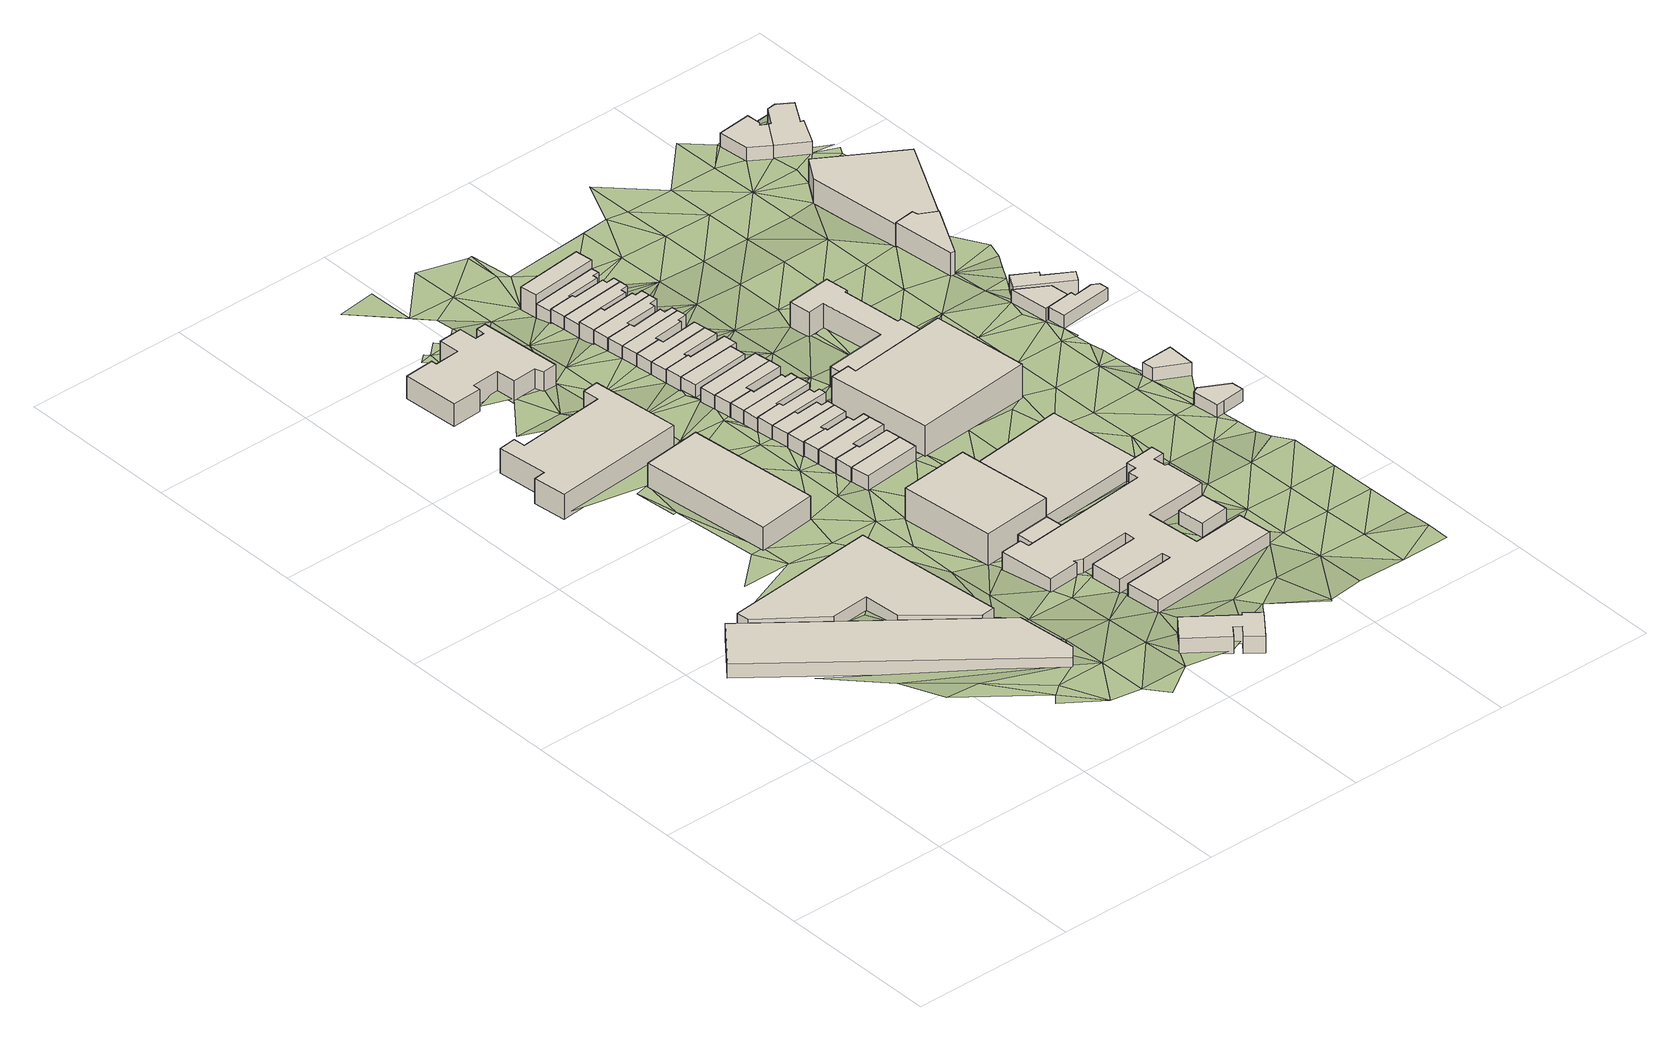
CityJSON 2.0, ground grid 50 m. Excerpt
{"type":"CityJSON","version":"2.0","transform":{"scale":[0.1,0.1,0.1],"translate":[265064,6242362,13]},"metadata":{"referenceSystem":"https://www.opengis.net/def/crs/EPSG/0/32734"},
"CityObjects":{
"building1":{"type":"Building","attributes":{"building":"industrial","building:levels":"1","footprint":{"type":"Polygon"},"plus_code":"CRX2XFX9+X6R","ground_height":21.29,"building_height":4.1,"roof_height":25.39},"geometry":[{"type":"Solid","lod":"1","boundaries":[[[[0,1,2,3]],[[1,4,5,2]],[[4,6,7,5]],[[6,8,9,7]],[[8,0,3,9]],[[3,2,5,7,9]],[[8,6,4,1,0]]]]}]},
"building2":{"type":"Building","attributes":{"address":"Salt Orchard","building":"retail","building:levels":"1","footprint":{"type":"Polygon"},"plus_code":"CVX5X4X6+XVX","ground_height":19.81,"building_height":4.1,"roof_height":23.91},"geometry":[{"type":"Solid","lod":"1","boundaries":[[[[10,11,12,13]],[[11,14,15,12]],[[14,16,17,15]],[[16,18,19,17]],[[18,20,21,19]],[[20,22,23,21]],[[22,24,25,23]],[[24,10,13,25]],[[13,12,15,17,19,21,23,25]],[[24,22,20,18,16,14,11,10]]]]}]},
"building3":{"type":"Building","attributes":{"address":"6 Shannon Street Salt River Cape Town","building":"office","building:levels":"2","footprint":{"type":"Polygon"},"plus_code":"CRX4XGX7+XPX","ground_height":19.22,"building_height":6.9,"roof_height":26.12},"geometry":[{"type":"Solid","lod":"1","boundaries":[[[[26,27,28,29]],[[27,30,31,28]],[[30,32,33,31]],[[32,34,35,33]],[[34,36,37,35]],[[36,38,39,37]],[[38,40,41,39]],[[40,42,43,41]],[[42,44,45,43]],[[44,26,29,45]],[[29,28,31,33,35,37,39,41,43,45]],[[44,42,40,38,36,34,32,30,27,26]]]]}]},
"building4":{"type":"Building","attributes":{"address":"8 Briar Road Salt River Cape Town","building":"industrial","building:levels":"2","footprint":{"type":"Polygon"},"plus_code":"CRXVXCXJ+X5X","ground_height":19.89,"building_height":6.9,"roof_height":26.79},"geometry":[{"type":"Solid","lod":"1","boundaries":[[[[46,47,48,49]],[[47,50,51,48]],[[50,52,53,51]],[[52,46,49,53]],[[49,48,51,53]],[[52,50,47,46]]]]}]},
"building5":{"type":"Building","attributes":{"address":"4 Shannon Street Salt River Cape Town","building":"yes","building:levels":"2","footprint":{"type":"Polygon"},"plus_code":"CRX4XHXV+X8X","ground_height":17.31,"building_height":6.9,"roof_height":24.21},"geometry":[{"type":"Solid","lod":"1","boundaries":[[[[54,55,56,57]],[[55,58,59,56]],[[58,60,61,59]],[[60,62,63,61]],[[62,64,65,63]],[[64,66,67,65]],[[66,68,69,67]],[[68,70,71,69]],[[70,72,73,71]],[[72,74,75,73]],[[74,76,77,75]],[[76,78,79,77]],[[78,80,81,79]],[[80,82,83,81]],[[82,84,85,83]],[[84,86,87,85]],[[86,88,89,87]],[[88,54,57,89]],[[57,56,59,61,63,65,67,69,71,73,75,77,79,81,83,85,87,89]],[[88,86,84,82,80,78,76,74,72,70,68,66,64,62,60,58,55,54]]]]}]},
"building6":{"type":"Building","attributes":{"address":"Durham Avenue Salt River Cape Town","building":"yes","building:levels":"1","footprint":{"type":"Polygon"},"plus_code":"C3XJXPXR+XQX","ground_height":23.43,"building_height":4.1,"roof_height":27.53},"geometry":[{"type":"Solid","lod":"1","boundaries":[[[[90,91,92,93]],[[91,94,95,92]],[[94,96,97,95]],[[96,98,99,97]],[[98,100,101,99]],[[100,102,103,101]],[[102,104,105,103]],[[104,106,107,105]],[[106,108,109,107]],[[108,90,93,109]],[[93,92,95,97,99,101,103,105,107,109]],[[108,106,104,102,100,98,96,94,91,90]]]]}]},
"building7":{"type":"Building","attributes":{"address":"49 Shannon Street Salt River Cape Town","building":"industrial","building:levels":"3","footprint":{"type":"Polygon"},"plus_code":"C3X2X6XH+X4X","ground_height":19.28,"building_height":9.7,"roof_height":28.98},"geometry":[{"type":"Solid","lod":"1","boundaries":[[[[110,111,112,113,114,115]],[[111,116,117,113,112]],[[116,118,119,117]],[[118,120,121,119]],[[120,110,115,114,121]],[[114,113,117,119,121]],[[120,118,116,111,110]]]]}]},
"building8":{"type":"Building","attributes":{"address":"Salt River Cape Town","building":"yes","building:levels":"1","footprint":{"type":"Polygon"},"plus_code":"C3X8XVXG+XVV","ground_height":19.18,"building_height":4.1,"roof_height":23.28},"geometry":[{"type":"Solid","lod":"1","boundaries":[[[[122,123,124,125]],[[123,126,127,124]],[[126,128,129,127]],[[128,122,125,129]],[[125,124,127,129]],[[128,126,123,122]]]]}]},
"building9":{"type":"Building","attributes":{"address":"45 Shannon Street Salt River Cape Town","building":"house","building:levels":"1","footprint":{"type":"Polygon"},"plus_code":"C2XVX5XG+X2W","ground_height":19.47,"building_height":4.1,"roof_height":23.57},"geometry":[{"type":"Solid","lod":"1","boundaries":[[[[130,131,132,133]],[[131,134,135,132]],[[134,136,137,135]],[[136,130,133,137]],[[133,132,135,137]],[[136,134,131,130]]]]}]},
"building10":{"type":"Building","attributes":{"address":"43 Shannon Street Salt River Cape Town","building":"house","building:levels":"1","footprint":{"type":"Polygon"},"plus_code":"C2XRXJXG+X6R","ground_height":19.47,"building_height":4.1,"roof_height":23.57},"geometry":[{"type":"Solid","lod":"1","boundaries":[[[[138,139,140,141]],[[139,142,143,132,140]],[[142,144,145,133,132,143]],[[144,146,147,133,145]],[[146,148,149,147]],[[148,138,141,149]],[[141,140,132,133,147,149]],[[148,146,144,142,139,138]]]]}]},
"building11":{"type":"Building","attributes":{"address":"41 Shannon Street Salt River Cape Town","building":"house","building:levels":"1","footprint":{"type":"Polygon"},"plus_code":"C2XRXHXR+X2R","ground_height":19.38,"building_height":4.1,"roof_height":23.48},"geometry":[{"type":"Solid","lod":"1","boundaries":[[[[139,138,150,151]],[[138,152,153,150]],[[152,154,155,153]],[[154,156,157,155]],[[156,158,159,157]],[[158,139,151,159]],[[151,150,153,155,157,159]],[[158,156,154,152,138,139]]]]}]},
"building12":{"type":"Building","attributes":{"address":"39 Shannon Street Salt River Cape Town","building":"house","building:levels":"1","footprint":{"type":"Polygon"},"plus_code":"C2XRX4XF+X4W","ground_height":19.38,"building_height":4.1,"roof_height":23.48},"geometry":[{"type":"Solid","lod":"1","boundaries":[[[[158,156,157,159]],[[156,160,161,157]],[[160,162,163,161]],[[162,164,165,163]],[[164,166,167,165]],[[166,168,169,170,167]],[[168,171,172,173,170,169]],[[171,158,159,173,172]],[[159,157,161,163,165,167,170,173]],[[171,168,166,164,162,160,156,158]]]]}]},
"building13":{"type":"Building","attributes":{"address":"37 Shannon Street Salt River Cape Town","building":"house","building:levels":"1","footprint":{"type":"Polygon"},"plus_code":"C2XPXCX7+XHV","ground_height":19.02,"building_height":4.1,"roof_height":23.12},"geometry":[{"type":"Solid","lod":"1","boundaries":[[[[174,175,169,172]],[[175,176,177,169]],[[176,178,179,177]],[[178,180,181,179]],[[180,182,183,181]],[[182,174,172,183]],[[172,169,177,179,181,183]],[[182,180,178,176,175,174]]]]}]},
"building14":{"type":"Building","attributes":{"address":"Salt River Cape Town","building":"yes","building:levels":"1","footprint":{"type":"Polygon"},"plus_code":"C4X8XQXX+XJV","ground_height":20.44,"building_height":4.1,"roof_height":24.54},"geometry":[{"type":"Solid","lod":"1","boundaries":[[[[184,185,186,187]],[[185,188,189,186]],[[188,190,191,189]],[[190,192,193,191]],[[192,194,195,193]],[[194,196,197,195]],[[196,198,199,197]],[[198,200,201,199]],[[200,202,203,201]],[[202,204,205,203]],[[204,206,207,205]],[[206,208,209,207]],[[208,210,211,209]],[[210,212,213,211]],[[212,214,215,213]],[[214,216,217,215]],[[216,218,219,217]],[[218,220,221,219]],[[220,222,223,221]],[[222,224,225,223]],[[224,226,227,225]],[[226,228,229,227]],[[228,230,231,229]],[[230,232,233,231]],[[232,234,235,233]],[[234,236,237,235]],[[236,238,239,237]],[[238,240,241,239]],[[240,184,187,241]],[[187,186,189,191,193,195,197,199,201,203,205,207,209,211,213,215,217,219,221,223,225,227,229,231,233,235,237,239,241]],[[240,238,236,234,232,230,228,226,224,222,220,218,216,214,212,210,208,206,204,202,200,198,196,194,192,190,188,185,184]]]]}]},
"building15":{"type":"Building","attributes":{"address":"35 Shannon Street Salt River Cape Town","building":"house","building:levels":"1","footprint":{"type":"Polygon"},"plus_code":"C2XPX2XP+X5V","ground_height":19.02,"building_height":4.1,"roof_height":23.12},"geometry":[{"type":"Solid","lod":"1","boundaries":[[[[242,243,181,183]],[[243,244,245,181]],[[244,246,247,245]],[[246,248,249,247]],[[248,250,251,249]],[[250,252,253,251]],[[252,254,255,253]],[[254,242,183,255]],[[183,181,245,247,249,251,253,255]],[[254,252,250,248,246,244,243,242]]]]}]},
"building16":{"type":"Building","attributes":{"address":"33 Shannon Street Salt River Cape Town","building":"house","building:levels":"1","footprint":{"type":"Polygon"},"plus_code":"C2XPXMXW+X8X","ground_height":19.02,"building_height":4.1,"roof_height":23.12},"geometry":[{"type":"Solid","lod":"1","boundaries":[[[[256,257,253,255]],[[257,258,259,253]],[[258,260,261,259]],[[260,262,263,261]],[[262,264,265,263]],[[264,266,267,265]],[[266,268,269,270,267]],[[268,271,272,273,270,269]],[[271,256,255,273,272]],[[255,253,259,261,263,265,267,270,273]],[[271,268,266,264,262,260,258,257,256]]]]}]},
"building17":{"type":"Building","attributes":{"address":"31 Shannon Street Salt River Cape Town","building":"house","building:levels":"1","footprint":{"type":"Polygon"},"plus_code":"C2XPX9XW+XXX","ground_height":18.48,"building_height":4.1,"roof_height":22.58},"geometry":[{"type":"Solid","lod":"1","boundaries":[[[[274,275,276,269]],[[275,277,278,276]],[[277,279,280,278]],[[279,281,282,280]],[[281,283,272,282]],[[283,274,269,272]],[[269,276,278,280,282,272]],[[283,281,279,277,275,274]]]]}]},
"building18":{"type":"Building","attributes":{"address":"29 Shannon Street Salt River Cape Town","building":"house","building:levels":"1","footprint":{"type":"Polygon"},"plus_code":"C2XMXXXQ+XHX","ground_height":18.48,"building_height":4.1,"roof_height":22.58},"geometry":[{"type":"Solid","lod":"1","boundaries":[[[[281,279,280,282]],[[279,284,285,280]],[[284,286,287,285]],[[286,288,289,287]],[[288,290,291,289]],[[290,292,293,291]],[[292,294,295,293]],[[294,281,282,295]],[[282,280,285,287,289,291,293,295]],[[294,292,290,288,286,284,279,281]]]]}]},
"building19":{"type":"Building","attributes":{"address":"27 Shannon Street Salt River Cape Town","building":"house","building:levels":"1","footprint":{"type":"Polygon"},"plus_code":"C2XMXCXG+X5X","ground_height":18.48,"building_height":4.1,"roof_height":22.58},"geometry":[{"type":"Solid","lod":"1","boundaries":[[[[296,297,293,295]],[[297,298,299,293]],[[298,300,301,299]],[[300,302,303,304,301]],[[302,305,306,307,304,303]],[[305,296,295,307,306]],[[295,293,299,301,304,307]],[[305,302,300,298,297,296]]]]}]},
"building20":{"type":"Building","attributes":{"address":"25 Shannon Street Salt River Cape Town","building":"house","building:levels":"1","footprint":{"type":"Polygon"},"plus_code":"C2XJXXXQ+XJW","ground_height":18.41,"building_height":4.1,"roof_height":22.51},"geometry":[{"type":"Solid","lod":"1","boundaries":[[[[305,302,303,306]],[[302,308,309,303]],[[308,310,311,309]],[[310,305,306,311]],[[306,303,309,311]],[[310,308,302,305]]]]}]},
"building21":{"type":"Building","attributes":{"address":"23 Shannon Street Salt River Cape Town","building":"house","building:levels":"1","footprint":{"type":"Polygon"},"plus_code":"C2XHX4XX+XJV","ground_height":18.41,"building_height":4.1,"roof_height":22.51},"geometry":[{"type":"Solid","lod":"1","boundaries":[[[[312,313,314,315]],[[313,316,317,314]],[[316,318,319,317]],[[318,312,315,319]],[[315,314,317,319]],[[318,316,313,312]]]]}]},
"building22":{"type":"Building","attributes":{"address":"21 Shannon Street Salt River Cape Town","building":"house","building:levels":"1","footprint":{"type":"Polygon"},"plus_code":"C2XHXMXF+XVW","ground_height":18.41,"building_height":4.1,"roof_height":22.51},"geometry":[{"type":"Solid","lod":"1","boundaries":[[[[320,321,315,314]],[[321,322,323,315]],[[322,324,325,323]],[[324,326,327,325]],[[326,328,329,330,327]],[[328,331,332,333,330,329]],[[331,320,314,333,332]],[[314,315,323,325,327,330,333]],[[331,328,326,324,322,321,320]]]]}]},
"building23":{"type":"Building","attributes":{"address":"19 Shannon Street Salt River Cape Town","building":"house","building:levels":"1","footprint":{"type":"Polygon"},"plus_code":"C2XGXXXH+XPW","ground_height":18,"building_height":4.1,"roof_height":22.1},"geometry":[{"type":"Solid","lod":"1","boundaries":[[[[331,328,329,332]],[[328,334,335,329]],[[334,336,337,335]],[[336,338,339,337]],[[338,340,341,339]],[[340,331,332,341]],[[332,329,335,337,339,341]],[[340,338,336,334,328,331]]]]}]},
"building24":{"type":"Building","attributes":{"address":"17 Shannon Street Salt River Cape Town","building":"house","building:levels":"1","footprint":{"type":"Polygon"},"plus_code":"C2XGXFXJ+XMV","ground_height":18,"building_height":4.1,"roof_height":22.1},"geometry":[{"type":"Solid","lod":"1","boundaries":[[[[340,338,339,341]],[[338,342,343,339]],[[342,344,345,343]],[[344,346,347,345]],[[346,348,349,347]],[[348,340,341,349]],[[341,339,343,345,347,349]],[[348,346,344,342,338,340]]]]}]},
"building25":{"type":"Building","attributes":{"address":"15 Shannon Street Salt River Cape Town","building":"house","building:levels":"1","footprint":{"type":"Polygon"},"plus_code":"C2XCXQX6+X3R","ground_height":18,"building_height":4.1,"roof_height":22.1},"geometry":[{"type":"Solid","lod":"1","boundaries":[[[[348,346,347,349]],[[346,350,351,347]],[[350,352,353,351]],[[352,354,355,353]],[[354,356,357,355]],[[356,358,359,357]],[[358,360,361,359]],[[360,348,349,361]],[[349,347,351,353,355,357,359,361]],[[360,358,356,354,352,350,346,348]]]]}]},
"building26":{"type":"Building","attributes":{"address":"13 Shannon Street Salt River Cape Town","building":"house","building:levels":"1","footprint":{"type":"Polygon"},"plus_code":"C2XFXQX8+X7R","ground_height":18,"building_height":4.1,"roof_height":22.1},"geometry":[{"type":"Solid","lod":"1","boundaries":[[[[360,358,359,361]],[[358,362,363,359]],[[362,364,365,363]],[[364,366,367,365]],[[366,368,369,367]],[[368,370,371,369]],[[370,372,373,371]],[[372,360,361,373]],[[361,359,363,365,367,369,371,373]],[[372,370,368,366,364,362,358,360]]]]}]},
"building27":{"type":"Building","attributes":{"address":"11 Shannon Street Salt River Cape Town","building":"house","building:levels":"1","footprint":{"type":"Polygon"},"plus_code":"C2X9XWXR+XPV","ground_height":18.03,"building_height":4.1,"roof_height":22.13},"geometry":[{"type":"Solid","lod":"1","boundaries":[[[[372,370,371,373]],[[370,374,375,371]],[[374,376,377,375]],[[376,378,379,377]],[[378,380,381,379]],[[380,382,383,381]],[[382,384,385,383]],[[384,372,373,385]],[[373,371,375,377,379,381,383,385]],[[384,382,380,378,376,374,370,372]]]]}]},
"building28":{"type":"Building","attributes":{"address":"9 Shannon Street Salt River Cape Town","building":"house","building:levels":"1","footprint":{"type":"Polygon"},"plus_code":"C2XCXPX6+X2W","ground_height":18,"building_height":4.1,"roof_height":22.1},"geometry":[{"type":"Solid","lod":"1","boundaries":[[[[386,387,383,385]],[[387,388,389,383]],[[388,390,391,389]],[[390,392,393,391]],[[392,394,395,393]],[[394,396,397,398,395]],[[396,399,400,401,398,397]],[[399,386,385,401,400]],[[385,383,389,391,393,395,398,401]],[[399,396,394,392,390,388,387,386]]]]}]},
"building29":{"type":"Building","attributes":{"address":"7 Shannon Street Salt River Cape Town","building":"house","building:levels":"1","footprint":{"type":"Polygon"},"plus_code":"C2X9X2X8+XFW","ground_height":17.04,"building_height":4.1,"roof_height":21.14},"geometry":[{"type":"Solid","lod":"1","boundaries":[[[[399,396,397,400]],[[396,402,403,397]],[[402,404,405,403]],[[404,406,407,405]],[[406,408,409,407]],[[408,410,411,409]],[[410,412,413,411]],[[412,399,400,413]],[[400,397,403,405,407,409,411,413]],[[412,410,408,406,404,402,396,399]]]]}]},
"building30":{"type":"Building","attributes":{"address":"26 Briar Road Salt River Cape Town","building":"industrial","building:levels":"1","footprint":{"type":"Polygon"},"plus_code":"C4XCXCX8+X2X","ground_height":19.09,"building_height":4.1,"roof_height":23.19},"geometry":[{"type":"Solid","lod":"1","boundaries":[[[[414,415,115,112]],[[415,416,417,115]],[[416,418,419,417]],[[418,420,421,419]],[[420,422,423,421]],[[422,414,112,423]],[[112,115,417,419,421,423]],[[422,420,418,416,415,414]]]]}]},
"building31":{"type":"Building","attributes":{"address":"5 Shannon Street Salt River Cape Town","building":"house","building:levels":"1","footprint":{"type":"Polygon"},"plus_code":"C2X9XQXW+XPV","ground_height":17.04,"building_height":4.1,"roof_height":21.14},"geometry":[{"type":"Solid","lod":"1","boundaries":[[[[412,410,411,413]],[[410,424,425,411]],[[424,426,427,425]],[[426,428,429,427]],[[428,430,431,429]],[[430,432,433,434,431]],[[432,435,436,437,434,433]],[[435,412,413,437,436]],[[413,411,425,427,429,431,434,437]],[[435,432,430,428,426,424,410,412]]]]}]},
"building32":{"type":"Building","attributes":{"address":"3 Shannon Street Salt River Cape Town","building":"house","building:levels":"1","footprint":{"type":"Polygon"},"plus_code":"C2X8X4XX+XMV","ground_height":16.17,"building_height":4.1,"roof_height":20.27},"geometry":[{"type":"Solid","lod":"1","boundaries":[[[[438,439,433,436]],[[439,440,441,433]],[[440,442,443,441]],[[442,444,445,443]],[[444,446,447,445]],[[446,448,449,447]],[[448,450,451,449]],[[450,438,436,451]],[[436,433,441,443,445,447,449,451]],[[450,448,446,444,442,440,439,438]]]]}]},
"building33":{"type":"Building","attributes":{"address":"Salt River Cape Town","building":"yes","building:levels":"1","footprint":{"type":"Polygon"},"plus_code":"C5X5XCXM+X5X","ground_height":20.46,"building_height":4.1,"roof_height":24.56},"geometry":[{"type":"Solid","lod":"1","boundaries":[[[[452,453,454,455]],[[453,456,457,454]],[[456,458,459,457]],[[458,452,455,459]],[[455,454,457,459]],[[458,456,453,452]]]]}]},
"building34":{"type":"Building","attributes":{"address":"1 Shannon Street Salt River Cape Town","building":"residential","building:levels":"2","rooms":"6","residential":"student","footprint":{"type":"Polygon"},"plus_code":"C2X8XJX5+X3V","ground_height":16.17,"building_height":6.9,"roof_height":23.07},"geometry":[{"type":"Solid","lod":"1","boundaries":[[[[448,460,461,462,463,449]],[[460,464,465,462,461]],[[464,450,466,465]],[[450,448,449,463,466]],[[463,462,465,466]],[[450,464,460,448]]]]}]},
"building35":{"type":"Building","attributes":{"address":"20 Durham Avenue Salt River Cape Town","building":"industrial","building:levels":"3","footprint":{"type":"Polygon"},"plus_code":"C4X8XHX3+XPV","ground_height":18.66,"building_height":9.7,"roof_height":28.36},"geometry":[{"type":"Solid","lod":"1","boundaries":[[[[467,468,469,470]],[[468,471,472,469]],[[471,473,474,472]],[[473,475,476,474]],[[475,477,478,476]],[[477,467,470,478]],[[470,469,472,474,476,478]],[[477,475,473,471,468,467]]]]}]},
"building36":{"type":"Building","attributes":{"address":"16 Durham Avenue Salt River Cape Town","building":"school","building:levels":"2","footprint":{"type":"Polygon"},"plus_code":"C4XPX7X2+XGR","ground_height":16.96,"building_height":6.9,"roof_height":23.86},"geometry":[{"type":"Solid","lod":"1","boundaries":[[[[479,480,481,482]],[[480,483,484,481]],[[483,485,486,484]],[[485,487,488,486]],[[487,489,490,488]],[[489,491,492,490]],[[491,493,494,492]],[[493,495,496,494]],[[495,497,498,496]],[[497,499,500,498]],[[499,501,502,500]],[[501,479,482,502]],[[482,481,484,486,488,490,492,494,496,498,500,502]],[[501,499,497,495,493,491,489,487,485,483,480,479]]]]}]},
"building37":{"type":"Building","attributes":{"address":"83 Durham Avenue Salt River Cape Town","building":"retail","building:levels":"1","footprint":{"type":"Polygon"},"plus_code":"C7X3X3X3+X2W","ground_height":18.43,"building_height":4.1,"roof_height":22.53},"geometry":[{"type":"Solid","lod":"1","boundaries":[[[[503,504,505,506]],[[504,507,508,505]],[[507,509,510,508]],[[509,511,512,510]],[[511,513,514,512]],[[513,503,506,514]],[[506,505,508,510,512,514]],[[513,511,509,507,504,503]]]]}]},
"building38":{"type":"Building","attributes":{"building":"retail","building:levels":"1","footprint":{"type":"Polygon"},"plus_code":"C7X5XFX7+XWR","ground_height":18.27,"building_height":4.1,"roof_height":22.37},"geometry":[{"type":"Solid","lod":"1","boundaries":[[[[515,516,517,518]],[[516,519,520,517]],[[519,521,522,520]],[[521,515,518,522]],[[518,517,520,522]],[[521,519,516,515]]]]}]},
"building39":{"type":"Building","attributes":{"address":"55 Durham Avenue Salt River Cape Town","building":"house","building:levels":"1","footprint":{"type":"Polygon"},"plus_code":"C6XVXCXF+XQW","ground_height":17.4,"building_height":4.1,"roof_height":21.5},"geometry":[{"type":"Solid","lod":"1","boundaries":[[[[523,524,525,526]],[[524,527,528,525]],[[527,529,530,528]],[[529,531,532,530]],[[531,523,526,532]],[[526,525,528,530,532]],[[531,529,527,524,523]]]]}]},
"building40":{"type":"Building","attributes":{"address":"57 Durham Avenue Salt River Cape Town","building":"house","building:levels":"1","footprint":{"type":"Polygon"},"plus_code":"C7X5X6X5+X8V","ground_height":17.39,"building_height":4.1,"roof_height":21.49},"geometry":[{"type":"Solid","lod":"1","boundaries":[[[[533,534,535,536]],[[534,537,538,535]],[[537,539,540,538]],[[539,541,542,540]],[[541,524,525,542]],[[524,523,526,525]],[[523,543,544,526]],[[543,533,536,544]],[[536,535,538,540,542,525,526,544]],[[543,523,524,541,539,537,534,533]]]]}]},
"building41":{"type":"Building","attributes":{"address":"69 Addison Road Salt River Cape Town","building":"house","building:levels":"1","footprint":{"type":"Polygon"},"plus_code":"C7X4XCX8+X5W","ground_height":17.4,"building_height":4.1,"roof_height":21.5},"geometry":[{"type":"Solid","lod":"1","boundaries":[[[[545,546,547,548,549,550]],[[546,551,552,548,547]],[[551,553,554,552]],[[553,555,556,554]],[[555,557,558,556]],[[557,545,550,549,558]],[[549,548,552,554,556,558]],[[557,555,553,551,546,545]]]]}]},
"building42":{"type":"Building","attributes":{"address":"37 Durham Avenue Salt River 7925 Cape Town","building":"retail","building:levels":"2","footprint":{"type":"Polygon"},"plus_code":"C6XHXWX9+XJR","ground_height":16.28,"building_height":6.9,"roof_height":23.18},"geometry":[{"type":"Solid","lod":"1","boundaries":[[[[559,560,561,562,563]],[[560,564,565,561]],[[564,566,567,568,565]],[[566,569,570,571,568,567]],[[569,572,573,574,571,570]],[[572,559,563,562,574,573]],[[562,561,565,568,571,574]],[[572,569,566,564,560,559]]]]}]},
"building43":{"type":"Building","attributes":{"address":"Salt River Cape Town","building":"retail","building:levels":"2","footprint":{"type":"Polygon"},"plus_code":"C6XRXVXF+X4W","ground_height":15.75,"building_height":6.9,"roof_height":22.65},"geometry":[{"type":"Solid","lod":"1","boundaries":[[[[575,576,573,563]],[[576,577,570,573]],[[577,578,567,570]],[[578,579,580,567]],[[579,581,582,580]],[[581,583,584,582]],[[583,575,563,584]],[[563,573,570,567,580,582,584]],[[583,581,579,578,577,576,575]]]]}]},
"building44":{"type":"Building","attributes":{"address":"33 Durham Avenue Salt River Cape Town","building":"house","building:levels":"1","footprint":{"type":"Polygon"},"plus_code":"C6XCXXX4+X2W","ground_height":14.46,"building_height":4.1,"roof_height":18.56},"geometry":[{"type":"Solid","lod":"1","boundaries":[[[[585,586,587,588]],[[586,589,590,587]],[[589,591,592,590]],[[591,593,594,592]],[[593,595,596,594]],[[595,597,598,596]],[[597,585,588,598]],[[588,587,590,592,594,596,598]],[[597,595,593,591,589,586,585]]]]}]},
"building45":{"type":"Building","attributes":{"address":"5 Dryden Street Salt River Cape Town","building":"house","building:levels":"1","footprint":{"type":"Polygon"},"plus_code":"C6XWXMX8+XMW","ground_height":14.46,"building_height":4.1,"roof_height":18.56},"geometry":[{"type":"Solid","lod":"1","boundaries":[[[[599,600,588,587]],[[600,601,602,588]],[[601,603,604,602]],[[603,605,606,604]],[[605,607,608,606]],[[607,609,610,608]],[[609,611,612,610]],[[611,613,614,612]],[[613,599,587,614]],[[587,588,602,604,606,608,610,612,614]],[[613,611,609,607,605,603,601,600,599]]]]}]},
"terrain1":{"type":"TINRelief","geometry":[{"type":"CompositeSurface","lod":"1","boundaries":[[[615,616,617]],[[618,617,619]],[[616,615,620]],[[617,616,619]],[[0,621,622]],[[623,624,622]],[[625,616,620]],[[620,626,627]],[[625,620,627]],[[628,624,623]],[[616,625,619]],[[624,628,629]],[[622,621,623]],[[628,623,629]],[[625,627,630]],[[631,632,633]],[[634,24,633]],[[619,625,630]],[[635,630,627]],[[631,633,636]],[[623,621,637]],[[630,638,619]],[[631,636,639]],[[639,640,641]],[[642,638,630]],[[643,644,635]],[[642,621,638]],[[645,639,636]],[[636,633,646]],[[621,647,637]],[[648,630,635]],[[645,640,639]],[[621,642,649]],[[647,621,649]],[[650,645,651]],[[648,635,644]],[[646,633,24]],[[642,630,652]],[[653,647,649]],[[636,646,654]],[[649,642,652]],[[652,630,648]],[[655,647,653]],[[655,24,647]],[[644,656,648]],[[657,653,649]],[[658,656,644]],[[659,649,652]],[[24,660,646]],[[90,648,656]],[[24,655,661]],[[662,663,664]],[[649,659,657]],[[654,646,660]],[[655,653,665]],[[663,666,664]],[[645,47,651]],[[662,667,668]],[[660,24,661]],[[669,653,657]],[[652,648,670]],[[661,655,665]],[[653,669,665]],[[90,670,648]],[[47,654,671]],[[672,82,673]],[[674,659,652]],[[654,660,675]],[[676,664,666]],[[677,662,664]],[[678,671,654]],[[658,679,680]],[[681,657,659]],[[665,682,661]],[[682,660,661]],[[670,683,652]],[[651,47,684]],[[664,676,36]],[[685,82,686]],[[687,670,90]],[[685,686,688]],[[662,677,689]],[[652,683,674]],[[678,654,675]],[[690,687,90]],[[665,669,691]],[[692,677,664]],[[651,684,693]],[[664,36,692]],[[694,659,674]],[[695,47,671]],[[681,659,694]],[[36,651,693]],[[80,686,82]],[[660,696,675]],[[660,682,696]],[[691,697,665]],[[687,690,698]],[[47,699,684]],[[686,700,701]],[[695,671,678]],[[686,80,700]],[[702,703,681]],[[704,705,691]],[[681,694,702]],[[693,706,36]],[[687,707,670]],[[692,36,706]],[[139,678,675]],[[691,705,697]],[[80,708,709]],[[131,675,696]],[[687,698,707]],[[709,708,710]],[[675,131,139]],[[711,712,698]],[[47,695,699]],[[682,713,696]],[[665,697,714]],[[700,80,715]],[[716,693,684]],[[709,715,80]],[[674,683,717]],[[128,705,704]],[[678,139,158]],[[692,706,718]],[[678,158,171]],[[242,695,678]],[[719,720,721]],[[722,698,712]],[[723,700,715]],[[721,720,724]],[[242,678,171]],[[725,702,694]],[[684,699,726]],[[692,727,715]],[[331,706,693]],[[718,727,692]],[[698,722,707]],[[716,684,726]],[[695,242,254]],[[116,713,682]],[[254,728,695]],[[728,699,695]],[[717,683,729]],[[716,730,693]],[[693,730,313]],[[714,697,122]],[[696,713,731]],[[732,723,715]],[[360,718,706]],[[331,693,313]],[[733,699,728]],[[734,725,694]],[[699,733,735]],[[719,723,732]],[[727,732,715]],[[699,735,726]],[[720,719,736]],[[340,706,331]],[[714,122,128]],[[340,348,706]],[[360,706,348]],[[670,707,737]],[[730,716,316]],[[727,718,399]],[[313,730,316]],[[738,707,722]],[[739,713,116]],[[736,719,732]],[[360,372,718]],[[731,713,739]],[[740,741,742]],[[743,740,742]],[[744,128,704]],[[372,384,718]],[[384,399,718]],[[745,746,747]],[[720,736,748]],[[749,745,747]],[[732,727,750]],[[751,722,752]],[[399,412,727]],[[738,722,751]],[[753,754,755]],[[756,757,116]],[[727,412,435]],[[758,743,742]],[[316,716,318]],[[750,727,435]],[[178,749,747]],[[757,756,759]],[[732,760,736]],[[757,739,116]],[[761,762,763]],[[714,128,764]],[[765,762,761]],[[739,766,731]],[[731,766,767]],[[760,732,750]],[[766,739,757]],[[742,767,758]],[[768,769,770]],[[771,747,772]],[[768,773,769]],[[707,738,737]],[[758,767,766]],[[258,753,755]],[[178,747,771]],[[774,755,775]],[[758,766,776]],[[765,761,277]],[[766,777,776]],[[774,258,755]],[[178,777,778]],[[777,178,771]],[[779,780,781]],[[771,776,777]],[[777,774,778]],[[318,716,782]],[[783,736,760]],[[768,784,773]],[[785,748,736]],[[777,258,774]],[[761,786,260]],[[738,751,787]],[[328,326,324]],[[336,334,328]],[[766,757,788]],[[258,777,260]],[[277,761,260]],[[789,779,781]],[[352,346,344]],[[350,346,352]],[[128,744,764]],[[284,768,790]],[[791,781,780]],[[370,368,792]],[[370,792,374]],[[793,714,764]],[[785,736,783]],[[260,777,794]],[[768,284,784]],[[795,787,751]],[[793,796,714]],[[324,336,328]],[[277,260,797]],[[783,760,798]],[[799,788,757]],[[787,737,738]],[[800,279,277]],[[392,396,394]],[[344,342,352]],[[284,279,800]],[[396,404,402]],[[260,794,801]],[[318,802,312]],[[784,284,800]],[[802,318,782]],[[803,714,796]],[[366,792,368]],[[376,374,792]],[[789,804,779]],[[260,801,797]],[[302,784,800]],[[432,430,428]],[[797,800,277]],[[432,428,805]],[[801,794,806]],[[781,791,807]],[[460,798,760]],[[782,302,808]],[[404,396,392]],[[783,798,809]],[[799,757,418]],[[354,352,356]],[[808,802,782]],[[785,783,809]],[[792,366,376]],[[356,352,342]],[[302,800,808]],[[324,802,808]],[[362,366,364]],[[376,366,362]],[[787,810,737]],[[811,805,428]],[[791,737,810]],[[458,804,789]],[[378,376,380]],[[336,324,812]],[[380,376,362]],[[813,787,795]],[[336,812,338]],[[342,338,812]],[[814,793,764]],[[390,388,392]],[[392,388,404]],[[815,766,788]],[[812,356,342]],[[807,791,816]],[[406,404,408]],[[793,814,796]],[[812,324,808]],[[408,404,388]],[[807,816,458]],[[810,816,791]],[[428,426,424]],[[817,800,797]],[[799,818,788]],[[811,428,424]],[[358,356,819]],[[362,358,819]],[[446,444,811]],[[811,424,446]],[[819,380,362]],[[458,816,804]],[[819,382,380]],[[820,808,800]],[[806,821,801]],[[819,356,812]],[[810,787,822]],[[787,813,823]],[[824,388,382]],[[824,408,388]],[[796,202,803]],[[818,799,418]],[[410,408,824]],[[196,194,198]],[[825,804,816]],[[424,410,824]],[[194,804,825]],[[824,446,424]],[[826,812,808]],[[800,817,820]],[[200,198,194]],[[798,460,827]],[[817,797,828]],[[787,823,822]],[[819,824,382]],[[816,810,829]],[[448,446,830]],[[448,830,460]],[[788,818,815]],[[820,826,808]],[[831,194,825]],[[200,194,831]],[[202,200,831]],[[803,202,832]],[[803,832,418]],[[830,446,824]],[[810,822,829]],[[819,812,833]],[[834,825,816]],[[826,835,812]],[[817,836,820]],[[468,821,806]],[[823,813,837]],[[818,418,815]],[[832,202,831]],[[827,460,830]],[[836,817,838]],[[828,838,817]],[[838,820,836]],[[798,827,839]],[[834,816,829]],[[812,835,833]],[[837,813,840]],[[824,819,841]],[[825,842,831]],[[418,832,843]],[[822,823,844]],[[845,815,418]],[[837,846,823]],[[845,418,843]],[[819,833,841]],[[842,825,834]],[[501,835,826]],[[847,830,824]],[[831,848,832]],[[823,846,844]],[[829,822,849]],[[827,830,839]],[[850,851,852]],[[848,843,832]],[[824,841,847]],[[853,468,815]],[[850,854,851]],[[831,842,848]],[[845,853,815]],[[822,844,849]],[[839,830,847]],[[855,854,850]],[[856,833,835]],[[829,857,834]],[[858,835,501]],[[855,859,854]],[[855,501,859]],[[860,852,821]],[[860,821,468]],[[852,860,850]],[[842,834,861]],[[843,862,845]],[[853,863,468]],[[857,829,849]],[[835,858,856]],[[843,848,864]],[[501,855,858]],[[841,833,865]],[[834,866,861]],[[842,511,848]],[[866,834,857]],[[867,855,850]],[[860,468,863]],[[839,847,868]],[[843,864,862]],[[853,845,869]],[[842,870,511]],[[833,856,865]],[[870,842,861]],[[871,847,841]],[[868,872,839]],[[864,848,509]],[[848,511,509]],[[850,860,867]],[[873,858,855]],[[862,869,845]],[[868,847,871]],[[511,870,513]],[[841,865,871]],[[531,863,853]],[[516,864,509]],[[864,515,862]],[[873,855,867]],[[864,516,515]],[[516,509,507]],[[858,874,856]],[[531,853,869]],[[863,529,860]],[[868,875,872]],[[876,862,515]],[[515,877,876]],[[878,862,876]],[[519,516,507]],[[874,865,856]],[[871,875,868]],[[874,858,873]],[[879,862,878]],[[880,869,862]],[[863,531,881]],[[880,862,879]],[[881,529,863]],[[867,860,882]],[[521,877,515]],[[869,880,883]],[[543,869,883]],[[529,884,860]],[[543,531,869]],[[883,885,543]],[[884,882,860]],[[871,865,886]],[[874,887,865]],[[559,873,867]],[[531,543,523]],[[529,881,531]],[[871,886,875]],[[882,559,867]],[[865,887,886]],[[874,873,559]],[[888,884,529]],[[546,884,888]],[[888,529,527]],[[882,884,889]],[[889,884,890]],[[884,546,890]],[[874,891,887]],[[875,886,892]],[[874,559,891]],[[541,527,524]],[[888,527,893]],[[887,891,886]],[[890,894,889]],[[895,875,892]],[[894,896,889]],[[581,886,891]],[[892,886,897]],[[898,889,896]],[[889,898,566]],[[899,886,581]],[[892,900,895]],[[897,886,600]],[[595,892,897]],[[886,899,600]],[[595,900,892]],[[901,899,581]],[[902,900,595]],[[901,600,899]],[[901,581,903]],[[903,581,904]],[[904,581,905]],[[906,907,599]],[[908,900,902]],[[906,599,613]],[[902,906,611]],[[611,906,613]],[[909,910,901]],[[603,901,910]],[[911,901,903]],[[902,611,908]],[[910,912,603]],[[908,611,609]]]}]}
},
"vertices":[
[124,986,79],[10,847,79],[10,847,124],[124,986,124],[706,280,79],[706,280,124],[737,317,79],[737,317,124],[719,502,79],[719,502,124],
[190,1014,65],[194,974,65],[194,974,109],[190,1014,109],[369,838,65],[369,838,109],[489,848,65],[489,848,109],[497,732,65],[497,732,109],[665,589,65],[665,589,109],[707,593,65],[707,593,109],[662,1059,65],[662,1059,109],
[184,1942,51],[200,1787,51],[200,1787,131],[184,1942,131],[164,1783,51],[164,1783,131],[175,1680,51],[175,1680,131],[590,1722,51],[590,1722,131],[562,1995,51],[562,1995,131],[512,1989,51],[512,1989,131],[517,1939,51],[517,1939,131],[240,1911,51],[240,1911,131],[237,1948,51],[237,1948,131],
[647,1248,62],[606,1655,62],[606,1655,138],[647,1248,138],[423,1634,62],[423,1634,138],[463,1224,62],[463,1224,138],
[227,2360,40],[239,2186,40],[239,2186,112],[227,2360,112],[332,2192,40],[332,2192,112],[331,2216,40],[331,2216,112],[418,2222,40],[418,2222,112],[423,2160,40],[423,2160,112],[497,2165,40],[497,2165,112],[506,2140,40],[506,2140,112],[551,2144,40],[551,2144,112],[530,2399,40],[530,2399,112],[500,2397,40],[500,2397,112],[501,2370,40],[501,2370,112],[471,2368,40],[471,2368,112],[467,2424,40],[467,2424,112],[393,2419,40],[393,2419,112],[398,2356,40],[398,2356,112],[320,2350,40],[320,2350,112],[319,2367,40],[319,2367,112],
[1009,214,90],[950,140,90],[950,140,145],[1009,214,145],[1061,53,90],[1061,53,145],[1087,87,90],[1087,87,145],[1108,71,90],[1108,71,145],[1081,37,90],[1081,37,145],[1126,1,90],[1126,1,145],[1191,83,90],[1191,83,145],[1147,118,90],[1147,118,145],[1141,111,90],[1141,111,145],
[1082,817,59],[1062,1002,59],[1062,1002,102],[1062,1002,160],[1082,817,160],[1082,817,102],[1051,1111,59],[1051,1111,160],[835,1090,59],[835,1090,160],[864,796,59],[864,796,160],
[1080,812,62],[972,802,62],[972,802,103],[1080,812,103],[977,747,62],[977,747,103],[1085,757,62],[1085,757,103],
[1020,1324,60],[838,1306,60],[838,1306,106],[1020,1324,106],[845,1248,60],[845,1248,106],[1025,1266,60],[1025,1266,106],
[912,1368,59],[833,1361,59],[833,1361,106],[912,1368,106],[838,1306,59],[838,1306,105],[1020,1324,59],[1020,1324,105],[1015,1370,59],[1015,1370,106],[912,1360,59],[912,1360,106],
[912,1368,105],[833,1361,105],[911,1382,59],[911,1382,105],[1026,1393,59],[1026,1393,105],[1020,1442,59],[1020,1442,105],[826,1422,59],[826,1422,105],
[1018,1464,59],[1018,1464,105],[980,1460,59],[980,1460,105],[978,1480,59],[978,1480,105],[900,1472,59],[900,1472,105],[901,1480,59],[901,1480,101],[901,1480,105],[821,1474,59],[821,1474,101],[821,1474,105],
[821,1474,55],[901,1480,55],[899,1497,55],[899,1497,101],[993,1505,55],[993,1505,101],[990,1547,55],[990,1547,101],[815,1531,55],[815,1531,101],
[1461,369,57],[1451,476,57],[1451,476,115],[1461,369,115],[1291,462,57],[1291,462,115],[1276,631,57],[1276,631,115],[1470,648,57],[1470,648,115],[1459,768,57],[1459,768,115],[1450,770,57],[1450,770,115],[1446,807,57],[1446,807,115],[1480,810,57],[1480,810,115],[1476,851,57],[1476,851,115],[1381,842,57],[1381,842,115],[1384,809,57],[1384,809,115],[1358,807,57],[1358,807,115],[1361,775,57],[1361,775,115],[951,735,57],[951,735,115],[948,765,57],[948,765,115],[880,759,57],[880,759,115],[897,587,57],[897,587,115],[996,597,57],[996,597,115],[994,607,57],[994,607,115],[1018,598,57],[1018,598,115],[1175,612,57],[1175,612,115],[1178,579,57],[1178,579,115],[1022,565,57],[1022,565,115],[1031,467,57],[1031,467,115],[1189,481,57],[1189,481,115],[1192,454,57],[1192,454,115],[1035,440,57],[1035,440,115],[1045,332,57],[1045,332,115],
[815,1531,58],[990,1547,58],[988,1571,58],[988,1571,101],[965,1569,58],[965,1569,101],[964,1587,58],[964,1587,101],[894,1581,58],[894,1581,101],[893,1592,58],[893,1592,101],[809,1585,58],[809,1585,101],
[809,1585,55],[893,1592,55],[1009,1603,55],[1009,1603,101],[1007,1626,55],[1007,1626,101],[988,1624,55],[988,1624,101],[987,1642,55],[987,1642,101],[888,1633,55],[888,1633,101],[886,1646,55],[886,1646,96],[886,1646,101],[804,1637,55],[804,1637,96],[804,1637,101],
[886,1646,49],[885,1656,49],[885,1656,96],[1008,1668,49],[1008,1668,96],[1003,1707,49],[1003,1707,96],[801,1689,49],[801,1689,96],[804,1637,49],
[1001,1731,49],[1001,1731,96],[980,1729,49],[980,1729,96],[979,1743,49],[979,1743,96],[875,1733,49],[875,1733,96],[874,1743,49],[874,1743,96],[796,1735,49],[796,1735,96],
[796,1735,44],[874,1743,44],[872,1759,44],[872,1759,96],[999,1772,44],[999,1772,96],[996,1810,44],[996,1810,95],[996,1810,96],[789,1789,44],[789,1789,95],[789,1789,96],
[990,1860,44],[990,1860,95],[784,1839,44],[784,1839,95],
[962,1925,54],[776,1908,54],[776,1908,95],[962,1925,95],[782,1856,54],[782,1856,95],[967,1874,54],[967,1874,95],
[776,1908,50],[962,1925,50],[983,1926,50],[983,1926,95],[979,1969,50],[979,1969,95],[854,1958,50],[854,1958,95],[853,1968,50],[853,1968,91],[853,1968,95],[770,1959,50],[770,1959,91],[770,1959,95],
[852,1982,50],[852,1982,91],[975,1994,50],[975,1994,91],[969,2034,50],[969,2034,91],[765,2012,50],[765,2012,91],
[965,2071,50],[965,2071,91],[846,2058,50],[846,2058,91],[844,2073,50],[844,2073,91],[760,2064,50],[760,2064,91],
[842,2083,50],[842,2083,91],[940,2094,50],[940,2094,91],[939,2106,50],[939,2106,91],[969,2109,50],[969,2109,91],[965,2138,50],[965,2138,91],[754,2115,50],[754,2115,91],
[963,2157,50],[963,2157,91],[936,2155,50],[936,2155,91],[935,2172,50],[935,2172,91],[835,2159,50],[835,2159,91],[832,2173,50],[832,2173,91],[749,2165,50],[749,2165,91],
[831,2182,50],[831,2182,91],[934,2192,50],[934,2192,91],[932,2208,50],[932,2208,91],[957,2211,50],[957,2211,91],[955,2237,50],[955,2237,91],[744,2216,50],[744,2216,91],
[744,2216,40],[955,2237,40],[952,2264,40],[952,2264,91],[928,2261,40],[928,2261,91],[927,2273,40],[927,2273,91],[824,2263,40],[824,2263,91],[822,2276,40],[822,2276,81],[822,2276,91],[739,2267,40],[739,2267,81],[739,2267,91],
[821,2286,40],[821,2286,81],[925,2296,40],[925,2296,81],[923,2312,40],[923,2312,81],[947,2315,40],[947,2315,81],[945,2341,40],[945,2341,81],[735,2321,40],[735,2321,81],
[1062,1002,52],[1082,817,52],[1426,849,52],[1426,849,102],[1395,1145,52],[1395,1145,102],[1105,1111,52],[1105,1111,102],[1115,1007,52],[1115,1007,102],
[943,2364,40],[943,2364,81],[917,2362,40],[917,2362,81],[916,2377,40],[916,2377,81],[813,2367,40],[813,2367,81],[812,2377,40],[812,2377,73],[812,2377,81],[730,2369,40],[730,2369,73],[730,2369,81],
[730,2369,28],[812,2377,28],[811,2390,28],[811,2390,73],[918,2400,28],[918,2400,73],[917,2415,28],[917,2415,73],[937,2417,28],[937,2417,73],[934,2441,28],[934,2441,73],[724,2419,28],[724,2419,73],
[1345,595,71],[1353,512,71],[1353,512,116],[1345,595,116],[1444,521,71],[1444,521,116],[1436,604,71],[1436,604,116],
[928,2495,28],[928,2495,73],[928,2495,101],[934,2441,101],[718,2473,28],[718,2473,101],[724,2419,101],
[1427,1307,44],[1396,1604,44],[1396,1604,154],[1427,1307,154],[1082,1569,44],[1082,1569,154],[1081,1597,44],[1081,1597,154],[1019,1591,44],[1019,1591,154],[1059,1268,44],[1059,1268,154],
[1193,1954,29],[1200,1888,29],[1200,1888,109],[1193,1954,109],[1255,1894,29],[1255,1894,109],[1276,1692,29],[1276,1692,109],[1085,1672,29],[1085,1672,109],[1091,1610,29],[1091,1610,109],[1370,1638,29],[1370,1638,109],[1362,1710,29],[1362,1710,109],[1349,1709,29],[1349,1709,109],[1330,1895,29],[1330,1895,109],[1339,1896,29],[1339,1896,109],[1331,1968,29],[1331,1968,109],
[1840,910,54],[1836,946,54],[1836,946,95],[1840,910,95],[1753,992,54],[1753,992,95],[1735,982,54],[1735,982,95],[1744,900,54],[1744,900,95],[1768,903,54],[1768,903,95],
[1721,1169,53],[1725,1133,53],[1725,1133,94],[1721,1169,94],[1817,1084,53],[1817,1084,94],[1820,1173,53],[1820,1173,94],
[1706,1523,44],[1780,1531,44],[1780,1531,85],[1706,1523,85],[1774,1589,44],[1774,1589,85],[1683,1644,44],[1683,1644,85],[1695,1522,44],[1695,1522,85],
[1877,1485,44],[1874,1513,44],[1874,1513,85],[1877,1485,85],[1855,1524,44],[1855,1524,85],[1793,1517,44],[1793,1517,85],[1792,1532,44],[1792,1532,85],[1712,1467,44],[1712,1467,85],
[1789,1655,39],[1721,1695,39],[1721,1695,80],[1721,1695,85],[1789,1655,85],[1789,1655,80],[1693,1650,39],[1693,1650,85],[1842,1561,39],[1842,1561,85],[1862,1594,39],[1862,1594,85],[1782,1642,39],[1782,1642,85],
[1636,2046,28],[1655,1850,28],[1655,1850,102],[1636,2046,102],[1636,2046,96],[1668,1849,28],[1668,1849,102],[1754,2010,28],[1754,2010,96],[1754,2010,102],[1704,2037,28],[1704,2037,96],[1704,2037,102],[1700,2053,28],[1700,2053,96],[1700,2053,102],
[1636,2046,18],[1700,2053,18],[1704,2037,18],[1754,2010,18],[1889,2264,18],[1889,2264,96],[1655,2411,18],[1655,2411,96],[1607,2335,18],[1607,2335,96],
[1661,2557,13],[1713,2637,13],[1713,2637,56],[1661,2557,56],[1694,2648,13],[1694,2648,56],[1700,2657,13],[1700,2657,56],[1697,2699,13],[1697,2699,56],[1593,2689,13],[1593,2689,56],[1601,2596,13],[1601,2596,56],
[1713,2637,15],[1661,2557,15],[1749,2504,15],[1749,2504,56],[1793,2588,15],[1793,2588,56],[1783,2591,15],[1783,2591,56],[1826,2662,15],[1826,2662,56],[1783,2691,15],[1783,2691,56],[1755,2688,15],[1755,2688,56],[1721,2634,15],[1721,2634,56],
[365,387,99],[468,380,99],[317,525,92],[167,680,94],[706,280,99],[584,209,101],[719,502,81],[317,830,72],[497,732,83],[369,838,72],[618,235,101],[560,181,101],[670,91,106],[468,830,72],[489,848,72],[768,235,100],[423,1224,70],[317,1130,70],[468,1130,70],[190,1014,79],[768,80,103],[463,1224,70],[665,589,86],[737,317,94],[399,1492,69],[379,1624,66],[388,1491,69],[768,380,94],[818,15,103],[918,80,103],[423,1634,66],[618,1130,65],[707,593,81],[918,235,95],[768,525,81],[175,1680,70],[590,1722,62],[918,380,87],[768,680,72],[647,1248,64],[768,830,64],[950,140,103],[897,587,78],[1061,53,104],[918,525,78],[768,1130,62],[768,980,64],[423,2160,56],[317,2030,56],[468,2030,56],[864,796,63],[517,1939,62],[418,2222,56],[332,2192,56],[880,759,63],[1045,332,80],[618,1585,62],[398,2356,43],[319,2367,43],[1031,467,76],[768,1280,60],[512,1989,56],[506,2140,56],[768,1430,60],[1108,71,104],[1087,87,104],[996,597,76],[835,1090,62],[1035,440,80],[618,1730,62],[361,2454,40],[398,2461,40],[1068,235,90],[385,2475,40],[497,2165,56],[1141,111,104],[948,765,63],[551,2144,51],[618,1880,59],[1022,565,76],[768,1585,58],[845,1248,65],[972,802,63],[1147,118,101],[768,1730,56],[466,2468,40],[439,2498,40],[1018,598,76],[994,607,73],[951,735,72],[977,747,72],[618,2030,51],[1218,235,89],[471,2368,43],[500,2397,43],[501,2370,43],[1191,83,101],[1199,93,101],[918,1130,62],[1082,817,62],[530,2399,43],[784,1839,54],[1189,481,74],[618,2180,51],[515,2570,36],[468,2625,36],[349,2759,31],[1263,169,89],[518,2513,40],[468,2775,31],[1175,612,72],[789,1789,56],[618,2325,41],[804,1637,58],[1192,454,74],[768,1880,54],[1025,1266,62],[618,2475,35],[801,1689,56],[1178,579,74],[796,1735,56],[618,2625,31],[1461,369,78],[1369,235,86],[1068,1130,59],[912,1368,64],[912,1360,64],[1015,1370,60],[911,1382,64],[1361,775,59],[901,1480,64],[900,1472,64],[978,1480,64],[618,2775,27],[899,1497,64],[724,2419,32],[1405,61,95],[1400,55,95],[893,1592,60],[894,1581,60],[964,1587,60],[1062,1002,62],[1105,1111,59],[1026,1393,60],[1115,1007,62],[718,2473,32],[987,1642,60],[886,1646,60],[888,1633,60],[1358,807,59],[885,1656,55],[1059,1268,62],[1020,1324,62],[979,1743,55],[874,1743,55],[875,1733,55],[1018,1464,60],[980,1460,64],[872,1759,55],[988,1571,60],[965,1569,60],[1020,1442,60],[1019,1591,55],[990,1547,60],[1276,631,72],[1291,462,74],[1353,512,75],[990,1860,54],[768,2625,26],[999,1772,49],[767,2736,23],[988,1624,60],[1519,235,83],[1218,1280,57],[1345,595,75],[980,1729,55],[1451,476,73],[918,2180,50],[1369,830,59],[1081,1597,55],[1519,80,89],[1381,842,59],[1085,1672,49],[794,2599,27],[1218,1130,56],[1068,1730,49],[1091,1610,55],[983,1926,54],[1426,849,59],[1470,648,68],[811,2390,40],[1082,1569,55],[1444,521,75],[1068,1880,45],[780,2737,23],[1519,380,78],[918,2400,40],[1068,2030,37],[1669,80,84],[1384,809,59],[1427,1307,51],[1519,525,73],[1218,1730,41],[1369,1280,51],[1068,2180,37],[1200,1888,36],[1370,1638,44],[1669,380,75],[1669,235,80],[1068,2325,29],[1519,680,68],[1193,1954,30],[1068,2625,21],[1276,1692,41],[1669,525,71],[1068,2475,24],[1519,830,57],[1519,980,57],[1218,2180,30],[1669,680,67],[1218,2030,30],[1218,1880,36],[1820,153,84],[1255,1894,36],[1154,2635,18],[1819,80,84],[1218,2325,23],[1669,830,54],[1519,1130,51],[1819,380,75],[1519,1280,48],[1819,235,80],[1218,2475,21],[1669,980,54],[1819,525,71],[1369,1730,40],[1349,1709,40],[1362,1710,40],[1519,1430,45],[1330,1895,34],[1369,1880,34],[1369,2180,29],[1819,680,67],[1369,2030,29],[1339,1896,34],[1519,1730,38],[1780,789,54],[1669,1280,47],[1519,1585,42],[1669,1130,53],[1369,2325,21],[1785,732,67],[1519,1880,34],[1218,2625,18],[1669,1430,44],[1774,851,54],[1369,2475,18],[1218,2775,15],[1519,2030,30],[1519,2180,30],[1369,2625,14],[1730,1223,47],[1736,1173,53],[1724,1275,47],[1721,1323,47],[1717,1372,44],[1669,1585,44],[1655,1850,33],[1712,1420,44],[1669,1730,39],[1718,1419,44],[1519,2475,18],[1519,2325,21],[1693,1650,44],[1668,1849,33],[1747,1737,39],[1607,2335,19],[1519,2625,13],[1842,1561,44],[1772,1781,39],[1519,2775,10],[1802,1830,33],[1601,2596,15],[1819,1880,33],[1669,2475,18],[1590,2698,13],[1749,2504,18],[1697,2699,15],[1806,2451,18],[1819,2325,19],[1889,2264,19],[1700,2657,15],[1694,2648,15],[1788,2718,9],[1816,2495,18],[1766,2523,18],[1819,2475,18],[1804,2591,15]
]}
